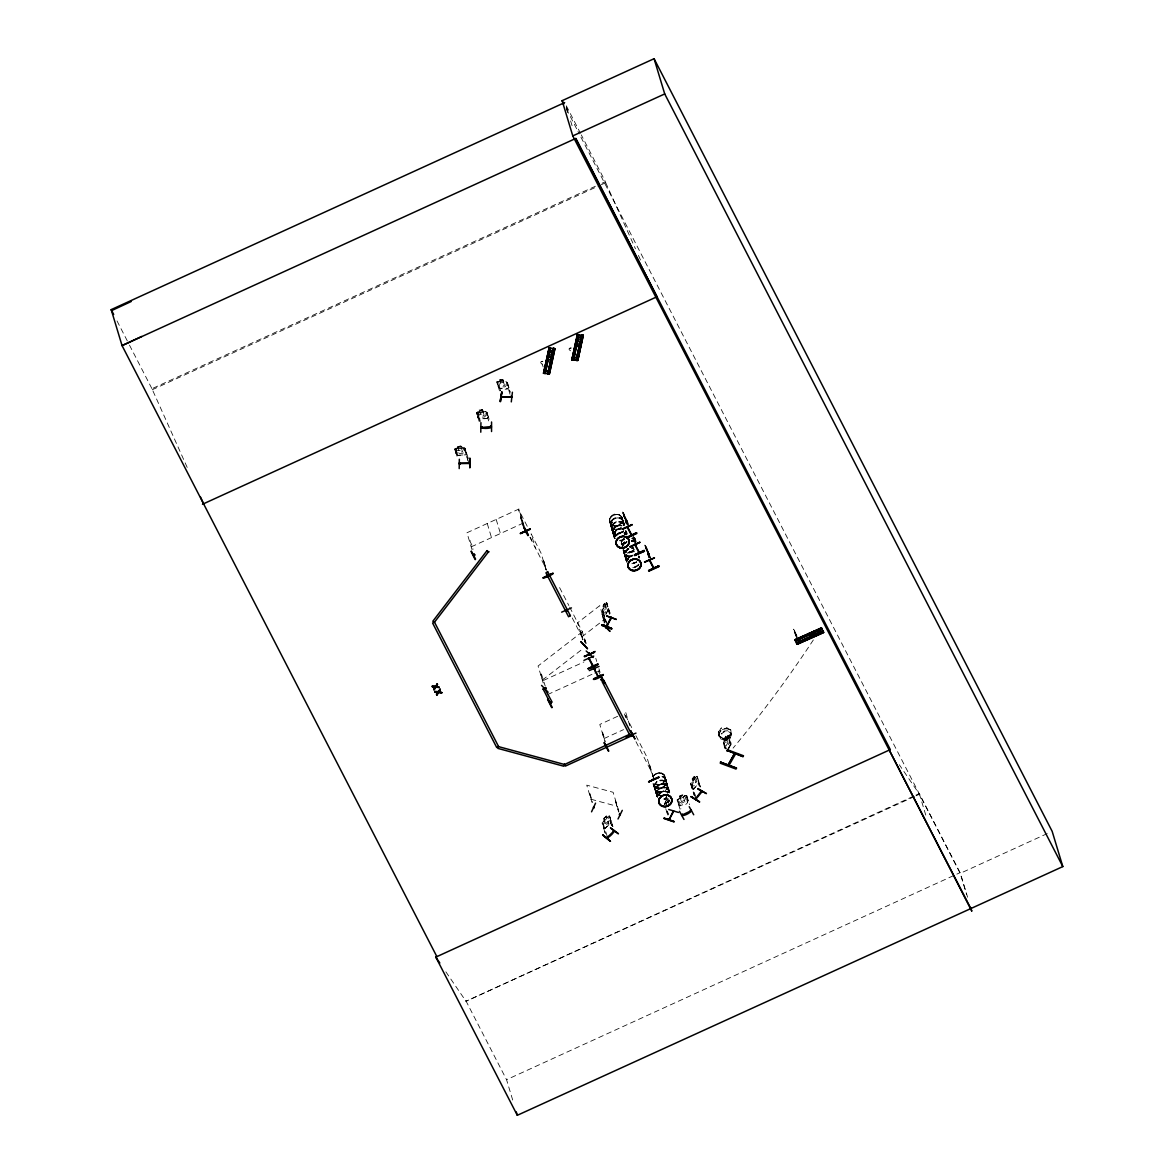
<?xml version="1.0" encoding="UTF-8"?>
<svg xmlns="http://www.w3.org/2000/svg" width="1174" height="1174" viewBox="0 0 1174 1174"><rect width="100%" height="100%" fill="white"/><g stroke="black" fill="none" stroke-linecap="round" stroke-linejoin="round"><path stroke-width="0.75" stroke-dasharray="5 3.75" d="M457.009 456.246L454.676 448.952L457.977 448.101M455.717 448.365C462.864 446.179 467.032 451.506 460.942 446.135L457.464 446.472L460.942 446.135M456.084 453.707L457.801 455.38L465.99 454.793L466.548 452.885L465.036 448.277M457.801 455.351L465.99 454.69L466.548 452.885M465.139 448.351L463.818 447.764L465.139 448.351L468.367 458.711M479.168 421.495L476.365 412.646L479.667 411.795M479.139 410.064L482.631 409.829L479.139 410.064L479.799 411.942L478.229 412.646L479.212 415.875L481.369 417.152L484.627 416.931L485.948 415.42L484.965 412.177L483.057 411.722L482.529 409.887M489.103 419.279L486.828 411.942L483.16 411.56L482.631 409.829M487.68 418.384L479.491 418.942L477.774 417.298L479.491 419.074L487.68 418.487L488.223 416.682M456.07 449.921L455.116 449.657L456.07 449.921L457.963 456.187M464.566 449.378L465.535 448.996L464.566 449.378L467.868 460.34M480.122 421.114L477.759 413.292L476.805 413.351L477.759 413.615L480.122 421.437M486.256 412.749L487.21 412.69L486.256 412.749L488.604 420.908M727.41 750.494L731.153 743.758L727.748 750.612M730.448 745.108L727.836 736.201C729.979 732.855 731.872 747.779 730.683 743.788M796.442 635.237L793.609 629.191L795.869 636.176M796.544 637.555L793.609 629.191M796.735 635.501L796.456 634.591M729.421 739.884L729.142 743.039L725.958 748.718M668.652 803.427L667.962 797.351M496.734 381.946L497.835 381.433L496.734 381.946L499.522 390.839M500.52 390.546L498.158 382.709L497.204 382.695L500.476 390.869M497.761 381.374L507.109 382.328L509.868 391.103M498.128 386.716L499.904 388.301C517.822 387.596 501.225 391.705 498.128 386.613M500.007 381.433L498.568 382.122L499.552 385.366L501.694 386.789L504.937 386.877L506.243 385.527L505.275 382.298L503.367 381.667L502.854 379.833M502.942 379.877L499.478 379.701L499.992 381.535L499.625 379.76M503.455 381.623L502.956 379.774M506.596 382.929L507.55 382.944L506.596 382.929L510.382 395.447M507.109 382.328L505.803 381.623M508.518 386.965L507.96 388.667M721.966 733.955L721.232 733.867L724.475 731.71L728.452 731.475L730.287 732.855L730.903 735.085L730.037 737.492L726.662 740.046L720.704 739.077M610.495 823.121L610.832 820.67M603.495 827.626L604.786 828.639L610.656 823.179L610.92 820.597M664.425 804.484L667.081 798.232M664.528 804.513L664.807 802.972M610.157 613.312L606.606 602.614L602.438 609.717L603.656 615.939M542.799 361.254A3.581 1.658 12.3 0 0 542.124 364.043L542.08 364.248A3.581 1.658 12.3 0 1 542.755 361.445M687.979 800.198L687.465 802.458C686.423 806.787 675.446 804.293 680.157 805.907M688.081 800.154L687.509 802.4M612.593 531.059C615.088 525.703 629.778 520.302 618.449 514.432C608.44 511.013 605.843 528.417 616.996 525.981M609.702 518.453L610.407 524.705M611.625 521.608L610.333 525.027L611.918 527.948M610.363 523.34L610.788 521.814M611.478 527.331L612.784 524.352M613.826 533.568L614.956 531.543M613.65 534.522L614.692 532.702A6.706 5.753 -16.8 0 1 621.237 529.254M614.912 532.893L614.618 534.126L614.207 533.26M615.103 534.082L615.367 532.981L615.249 534.009M613.885 533.73L615 534.478L615.778 533.334M620.591 518.365L621.339 517.954L620.767 518.556M619.461 517.895L621.017 518.526L620.753 517.749M621.589 518.394L621.163 517.602L621.061 518.35M623.629 538.558L621.545 541.199L621.149 544.281M625.639 532.967L626.006 531.279M622.176 546.203L623.482 543.224L622.425 545.015M623.614 545.661L622.734 544.941M625.522 557.283L626.212 556.065M626.006 555.654L625.551 558.868L626.975 561.656A6.795 5.826 -16.8 0 1 626.417 555.214A6.795 5.826 -16.8 0 1 633.05 551.707M627.327 555.874L626.813 556.902L627.239 555.742M627.312 556.52L626.417 555.728M627.679 556.608L627.092 555.64M626.696 561.172L627.165 559.543M632.639 541.317L633.329 540.436M654.593 784.437L654.167 785.964L655.474 782.985M655.283 789.691L655.664 788.003M656.339 793.154L656.824 791.525L657.778 791.702M658.056 791.614L657.807 792.729L656.897 791.892M658.144 792.391L657.866 791.569L658.57 792.01A6.706 5.753 -16.8 0 0 667.566 785.171L669.547 791.716A6.706 5.753 -16.8 0 0 660.346 787.93A6.706 5.753 -16.8 0 0 657.792 797.087M658.409 791.76L658.188 792.876L656.956 792.89M663.369 776.454L664.161 776.322M663.78 776.308L663.471 777.188M665.996 784.188L666.48 782.559M666.7 788.18L667.375 787.343M667.052 788.077L667.639 787.915M666.348 789.427L667.654 786.448M665.511 787.607L667.375 787.666M667.463 793.037L668.71 789.911M487.577 418.428L488.105 416.579M730.448 737.316L731.387 734.719L730.698 732.253L728.643 730.727L724.197 731.006L721.35 733.603M696.226 776.572L690.679 783.968L694.172 794.695M690.767 784.027L691.251 782.574M726.471 740.075L730.331 737.492M731.27 734.322L730.786 729.949L726.867 727.821L720.631 730.389L718.708 735.071L720.557 739.282L726.501 740.295M719.163 735.144C718.679 728.129 732.136 725.723 730.463 734.249L727.572 737.595L723.037 738.373L719.501 736.054L718.958 731.813M589.465 793.404L592.327 802.326M615.264 800.727L618.331 810.911M612.931 826.628L609.585 816.003L608.426 816.238L602.086 822.974L605.241 833.379M694.744 778.186L694.23 776.454L692.102 779.037L692.792 785.846L694.274 785.934L696.916 780.857L695.933 777.614L694.7 778.333L694.172 776.601M720.88 739.004L718.752 735.115L720.616 730.433M666.172 806.186L665.218 799.201L666.583 796.339L665.262 799.274L665.849 800.962M666.583 797.836L665.541 798.995M607.075 624.245L602.952 611.61L605.711 621.897M609.409 613.987L606.987 603.803L609.746 614.105M602.878 612.505L603.289 611.713M605.916 613.958L607.971 609.996L608.015 607.266L608.073 610.025M608.132 610.01L604.639 616.776L603.597 615.807M724.842 748.308L723.947 743.113L725.165 748.425M730.771 745.226L728.599 735.555M728.056 748.777L730.331 744.742M726.867 751.595L730.287 744.595M610.553 522.254L611.61 520.464M611.272 523.046L611.889 521.638M610.92 523.164L612.373 522.694M612.329 522.988L612.021 521.902M614.266 533.436L615.088 533.055M624.773 534.405L625.581 532.82M621.574 541.214L622.425 539.791M625.801 550.65A6.662 5.723 -16.8 0 0 628.692 559.25A6.677 5.723 -16.8 0 1 625.786 550.635L624.465 553.82L625.757 550.855M633.212 540.627L632.771 541.375A6.795 5.826 -16.8 0 0 631.348 540.671L633.461 540.95M634.694 551.751A6.795 5.826 -16.8 0 0 626.828 554.319L625.786 556.784M627.121 559.631L628.002 558.193M655.708 788.15C657.367 783.645 664 782.236 667.316 785.758M656.589 791.966L657.645 790.175M658.819 794.064L657.954 795.502A6.795 5.826 -16.8 0 1 668.226 792.142L666.685 791.496L668.211 792.142M665.174 785.538L666.04 784.1M667.419 792.876L668.285 791.452M731.27 734.308L728.027 738.079L722.993 738.974L719.515 736.083M719.104 736.436L718.503 731.872L721.35 727.983M721.379 727.909L718.561 731.828M680.054 809.209L677.149 799.993L680.245 797.836M694.318 776.513L692.19 779.081L692.616 780.769M691.633 784.408C690.826 784.496 694.612 791.525 694.935 795.37M699.19 785.949L697.4 777.423L700.54 786.991M699.469 786.125L697.694 777.599M693.35 789.603L698.354 783.542L698.559 780.93L698.281 783.542L693.35 789.603L692.176 788.664M730.448 734.234L727.616 737.566M625.889 555.874L627.092 555.478M653.228 775.647C665.746 766.431 670.648 783.131 656.574 786.727M726.809 727.836L730.786 729.949M602.673 824.192C602.82 821.213 604.096 832.425 605.505 833.584M611.522 825.498L609.159 817.676L609.834 817.031L611.771 825.704M603.979 818.278L606.312 816.121L608.851 824.72M604.595 820.523L606.929 818.366M605.579 823.766L607.912 821.595M604.786 828.639L610.656 823.179M582.421 631.715L538.074 665.996L543.224 683.048M581.82 636.895L603.994 619.755M542.329 680.098L582.392 649.119M540.891 674.801C541.346 672.1 541.214 680.348 542.946 681.595M604.287 622.763L602.101 613.987L604.507 622.998M579.927 631.128L582.48 639.61M476.483 412.764L477.48 412.103M454.676 449.055L455.791 448.307M628.442 548.581L626.931 549.491L628.486 548.742A6.677 5.723 -16.8 0 0 626.989 549.461A6.662 5.723 -16.8 0 1 628.472 548.596A6.677 5.723 -16.8 0 0 626.989 549.476M627.298 556.902L625.757 556.491M605.901 603.113L606.709 602.644L609.82 613.195M678.411 800.683C676.826 800.551 681.316 805.247 680.92 808.783M686.13 797.014C687.465 795.502 686.13 802.62 688.492 804.836M683.312 796.383L684.985 796.324L685.968 799.553L684.794 801.695L681.83 803.089L679.819 802.458L678.836 799.215L680.26 797.894L679.614 796.148L682.784 794.651L685.322 803.427M682.842 794.739L679.614 796.148M683.209 796.442L685.411 795.502L677.149 799.993M680.436 798.467L683.4 797.073M681.404 801.71L684.369 800.301M187.194 467.413L151.945 388.711L595.409 186.255M602.071 183.203L605.417 181.691L581.291 134.878M152.253 389.739L599.665 185.477M601.323 184.714L605.725 182.718L605.417 181.691M471.214 546.849L523.193 523.12M628.178 525.717L622.954 512.451M624.23 516.765L626.931 521.99L622.822 512.407L626.168 518.659M623.702 513.757L622.983 513.155L626.637 523.971M624.583 515.122L623.189 512.422M623.922 516.721L627.474 524.074M626.799 520.126L626.05 518.688L628.193 524.778M627.092 520.331L628.428 524.206M634.518 537.795L636.103 544.266M634.811 537.986L635.765 541.126M645.715 548.331L645.186 545.528M645.142 545.44L650.425 557.855M645.935 546.835L645.216 546.248L648.855 557.048M646.815 548.199L645.421 545.499L649.237 557.797M648.87 555.097L648.386 551.721M543.357 680.494L583.962 661.945M547.612 694.582L593.09 673.817M594.719 673.069L599.591 670.853M617.656 716.301L599.797 724.461L604.948 741.498M604.052 738.549L623.541 729.641M914.473 796.53L466.005 1001.275L914.267 795.869M915.94 795.106L919.271 793.58L960.024 872.678L966.554 894.294M916.146 795.767L919.477 794.24L899.343 764.802M512.7 1100.038L506.552 1079.698L960.024 872.678M1047.237 833.599L960.229 873.339L577.975 131.415M523.061 526.187L520.493 517.705L521.373 517.308L520.64 517.983L522.679 524.778M470.275 540.642C468.675 540.451 473.386 545.881 472.99 549.417M523.428 525.262L521.344 517.573M545.807 569.39L543.591 560.746L546.526 569.977M543.973 561.495L543.254 560.893M584.447 639.331L585.474 642.721M649.369 764.523L652.949 776.41M634.371 539.688C633.813 534.83 636.147 545.895 633.549 538.866M797.733 640.329L796.735 635.648M602.233 732.737L604.801 741.22M611.199 521.887L612.094 522.679L611.83 521.858M615.22 534.273L614.09 534.111M622.968 544.472L623.746 544.398M697.092 776.381L696.211 776.66L697.165 776.278L700.247 786.815M618.316 525.424L621.736 525.35A6.721 5.767 -16.8 0 0 613.444 528.638A6.721 5.767 -16.8 0 0 615.308 536.004M615.469 532.82L614.692 532.717A6.706 5.753 -16.8 0 0 615.293 539.101L611.757 529.254M657.675 773.006L659.421 772.844M661.006 784.056L664.484 784.144M657.924 784.746L659.685 784.599L654.666 783.894A6.721 5.767 -16.8 0 0 664.044 781.928A6.721 5.767 -16.8 0 0 662.65 773.886A6.721 5.767 -16.8 0 0 653.36 775.794A6.721 5.767 -16.8 0 1 662.606 773.754A6.721 5.767 -16.8 0 1 664 781.811A6.721 5.767 -16.8 0 1 654.71 783.718M477.407 412.059L485.522 411.487M476.864 414.422L487.313 413.674M455.174 450.728L465.638 449.98M685.337 795.502L686.673 795.502L688.023 800.286M621.794 525.512C617.377 524.015 611.757 527.728 612.623 532.614M631.906 547.862L633.667 548.273A6.677 5.723 -16.8 0 0 631.92 548.126M657.924 791.349L655.65 790.366M590.992 799.245L617.377 806.377M604.933 604.874L605.828 604.17L606.474 610.231L605.08 612.916L603.92 612.975L602.996 605.989L604.522 603.187L605.006 605.065M602.438 609.717L605.388 621.794M620.635 521.784L623.482 523.413M623.981 532.864L626.828 534.493A6.692 5.738 -16.8 0 0 626.828 533.084M614.618 529.474L611.771 527.845M612.945 531.734L615.484 533.466M614.237 532.732L615.792 533.363M626.49 552.235L623.643 550.606A6.795 5.826 -16.8 0 0 634.356 549.652M626.109 555.478L627.664 556.124M627.151 558.956L628.736 559.749M661.138 773.094L662.664 773.725M663.339 780.416L664.88 781.048M657.308 788.106L654.476 786.477M656.941 791.364L658.482 791.995A6.706 5.753 -16.8 0 1 656.882 782.28A6.706 5.753 -16.8 0 1 667.566 785.171M485.493 411.56L486.711 412.074L488.105 416.682M725.004 745.607L725.958 746.048L728.085 742.262L727.234 736.685L726.251 737.536L725.737 735.79L724.138 738.637L724.035 742.364L726.046 749.115M615.308 536.342L613.077 533.95M622.792 545.925L622.411 545.191M624.817 554.495L626.168 555.507M625.859 557.958L627.18 559.103M664.836 781.018L666.186 782.045M665.996 784.628L668.725 788.502M666.847 787.827L669.796 792.01A6.795 5.826 -16.8 0 0 661.256 787.974A6.795 5.826 -16.8 0 0 656.956 796.31L656.413 792.964M668.241 789.192L666.656 788.003M657.998 794.974L655.826 792.729M609.511 815.945L612.681 826.423M620.899 518.292L623.746 522.298L623.306 525.556A6.795 5.826 -16.8 0 0 617.245 517.881A6.795 5.826 -16.8 0 0 610.7 526.128A6.795 5.826 -16.8 0 0 621.266 528.08M623.335 523.311L624.421 524.705M633.138 538.807L634.547 541.537M626.593 531.895L625.683 530.633A6.795 5.826 -16.8 0 1 627.033 534.83M613.092 531.837L611.507 528.96M624.964 554.598L623.379 551.707M624.95 556.696L625.903 558.12M663.941 774.708L664.851 775.955M664.866 778.054L665.761 779.287M663.31 776.909L665.937 779.448L666.421 782.75M666.04 781.943L667.624 784.819M654.622 786.58L653.038 783.704A6.795 5.826 -16.8 0 0 663.897 786.521A6.795 5.826 -16.8 0 0 662.165 776.542L664.323 776.586M655.796 790.469L654.725 789.075L655.62 790.337M793.712 629.279L795.987 633.975M445.871 971.837L466.005 1001.275M623.262 513.522L623.776 514.3M645.48 546.6L646.008 547.378M566.323 105.821L580.47 133.264M566.308 108.771L577.153 129.8M647.153 551.193L648.459 553.717L647.476 550.474M649.692 557.151L647.138 552.455L650.411 558.795M623.952 514.872L626.226 520.64L624.935 518.116M632.757 536.988L635.193 541.742M635.09 541.786L633.446 538.587L634.356 541.64M559.602 587.602L568.832 605.49M569.669 607.119L582.231 631.509L585.841 643.469M631.729 727.587L624.186 712.941L625.61 717.637M635.926 735.716L646.815 756.863L652.612 776.557M527.243 526.304L518.409 509.164L523.56 526.216M572.237 617.95L584.813 642.354M635.985 741.674L651.071 770.951M529.9 537.281L545.294 567.174M117.018 320.928L128.656 343.527M129.492 345.141L151.945 388.711M465.814 1000.615L506.552 1079.698M521.007 517.734L521.373 518.468M633.27 536.239L634.195 538.103M633.857 537.707L634.708 539.614M636.323 545.103L633.138 538.734L634.62 541.962M634.841 541.596L633.344 537.927M648.18 551.824L646.918 548.155M605.725 182.718L635.457 248.815M638.436 255.418L640.666 260.379M646.463 549.843L647.578 552.587M542.124 364.043L543.195 366.992M633.52 538.118L634.958 541.742M624.451 555.229L624.979 556.843M612.579 532.468L613.107 534.082M668.211 787.05L668.754 790.073M654.226 787.578L654.71 789.031L654.241 785.773M961.271 876.288L967.611 897.244M919.271 793.58L925.802 815.211M566.396 106.951L568.51 113.937M570.623 120.922L572.736 127.907M566.22 107.729L568.289 114.582M730.83 744.301L728.027 735.262L723.595 742.262L724.622 748.41M723.947 743.113L725.723 748.983M648.987 553.13L650.323 557.899M644.849 545.088L648.899 557.943M635.193 538.734L636.147 541.874M634.474 537.721L635.809 542.491M639.404 558.12L638.905 556.505A6.692 5.738 -16.8 0 1 638.935 558.017L638.979 556.183A6.795 5.826 -16.8 0 1 638.964 557.797M632.977 537.839L633.916 540.965M633.065 538.661L634.019 541.786M626.652 520.111L628.09 524.822M623.306 512.363L626.534 523.149M622.616 512.011L626.285 524.118M622.528 518.761L623.497 522.004L622.484 518.761M624.671 525.893L623.702 522.665L624.656 525.893A6.706 5.753 -16.8 0 0 616.012 521.887A6.706 5.753 -16.8 0 0 612.3 530.457A6.706 5.753 -16.8 0 0 622.249 531.484M622.954 549.74L623.438 551.354M623.629 552.015L625.625 558.545M625.801 559.206L626.784 562.434M691.926 784.584L696.182 798.672M690.752 783.909L694.348 796.075M610.583 525.365L611.566 528.593M613.929 536.445L614.428 538.059M686.673 795.502L689.52 804.704M679.731 796.163L682.358 804.821M677.31 800.066L678.704 804.674M665.188 777.393L666.201 780.637M666.377 781.297L667.36 784.526M668.226 802.033L667.258 798.804L665.907 801.504L666.891 804.748M667.448 811.19L668.388 814.33M667.111 811.087L668.05 814.213M667.052 811.997L667.991 815.123M665.775 808.754L667.668 815.02M649.736 765.272L653.331 777.159M602.952 611.61L606.268 622.558M604.889 622.704L599.738 605.667L577.564 622.807L582.715 639.845M602.101 613.987L604.654 622.469M653.287 783.997L654.27 787.226L653.272 783.997A6.706 5.753 -16.8 0 0 663.97 786.888A6.706 5.753 -16.8 0 0 662.268 777.041M656.442 794.416L654.461 787.886L656.427 794.431M625.786 712.589L630.042 726.677M595.805 658.321L596.744 661.461M598.945 668.71L600.105 672.394M598.579 670.809L599.591 674.199M507.55 382.944L510.382 392.336M584.784 639.184L586.178 643.323M580.308 630.849L583.096 639.566M497.204 382.695L499.566 390.516M602.673 732.532L605.388 741.308M543.591 560.746L546.145 569.229M546.189 570.124L541.038 553.086L531.132 533.847L535.388 547.95M618.786 811.029L613.122 792.289L586.736 785.142L591.887 802.194M615.396 800.404L618.977 812.291M530.56 537.266L531.499 540.392M524.088 526.069L518.937 509.032L466.959 532.761L471.963 549.52M521.373 517.308L523.898 526.055M605.901 816.722L604.405 818.117M603.906 818.219L606.518 826.878M603.098 823.341L607.134 836.079M476.805 413.351L479.168 421.173M589.906 793.521L592.474 802.018M496.176 519.422L500.432 533.51M541.419 673.979L545.235 686.1M464.566 449.055L468.822 463.143M487.239 523.501L491.495 537.589M460.854 446.193L461.367 448.028L463.29 448.483L464.258 451.726L462.938 453.237L459.68 453.457L457.522 452.195L456.539 448.952L458.109 448.248L457.464 446.369M456.084 449.598L457.977 455.864M454.676 448.952L456.084 453.736M667.624 784.863L667.595 786.639M655.239 789.53L655.811 792.714L659.553 795.62A6.721 5.767 -16.8 0 1 656.105 787.798A6.721 5.767 -16.8 0 1 665.511 784.716A6.721 5.767 -16.8 0 1 667.39 793.022M624.421 553.658L624.495 555.375M623.746 522.342L623.717 524.118M623.409 549.902L623.379 551.677M611.537 527.141L611.507 528.916M610.363 523.252L610.392 524.793M813.362 639.918A1414.127 1254.61 9.5 0 1 733.09 748.117M623.643 530.956A6.706 5.753 -16.8 0 1 613.503 532.262A6.706 5.753 -16.8 0 1 614.648 523.325A6.706 5.753 -16.8 0 1 624.392 525.116M623.658 530.78A6.795 5.826 -16.8 0 1 613.371 532.101A6.795 5.826 -16.8 0 1 614.53 523.032A6.795 5.826 -16.8 0 1 624.407 524.851M621.266 528.256A6.706 5.753 -16.8 0 1 610.862 526.334A6.706 5.753 -16.8 0 1 617.319 518.174A6.706 5.753 -16.8 0 1 623.306 525.673M622.367 531.778A6.795 5.826 -16.8 0 1 612.285 530.721A6.795 5.826 -16.8 0 1 616.057 522.034A6.795 5.826 -16.8 0 1 624.832 526.099M621.193 527.889A6.795 5.826 -16.8 0 1 610.641 525.937A6.795 5.826 -16.8 0 1 617.186 517.675A6.795 5.826 -16.8 0 1 623.262 525.277M621.061 527.596A6.692 5.738 -16.8 0 1 610.671 525.673A6.692 5.738 -16.8 0 1 617.113 517.543A6.692 5.738 -16.8 0 1 623.101 525.027M615.352 536.136A6.721 5.767 -16.8 0 1 613.488 528.77A6.721 5.767 -16.8 0 1 621.736 525.556M624.524 533.979A6.662 5.723 -16.8 0 0 625.786 531.103A6.706 5.753 -16.8 0 1 627.048 533.744M615.308 535.872A6.662 5.723 -16.8 0 1 613.474 528.564A6.662 5.723 -16.8 0 1 621.648 525.38M626.975 542.036A6.692 5.738 -16.8 0 1 622.646 544.648M616.335 535.931A6.692 5.738 -16.8 0 1 626.843 534.977M624.539 538.969A6.795 5.826 -16.8 0 1 619.593 540.583M615.103 538.734A6.795 5.826 -16.8 0 1 614.472 532.248A6.795 5.826 -16.8 0 1 621.119 528.755A6.692 5.738 -16.8 0 0 614.501 532.057A6.692 5.738 -16.8 0 0 615.117 538.44M626.799 541.39A6.706 5.753 -16.8 0 1 619.036 543.929M616.13 535.271A6.706 5.753 -16.8 0 1 626.652 534.317M624.612 539.336A6.706 5.753 -16.8 0 1 619.74 540.921M626.931 541.654A6.795 5.826 -16.8 0 1 619.065 544.222M616.13 535.447A6.795 5.826 -16.8 0 1 626.799 534.493M624.407 538.675A6.692 5.738 -16.8 0 1 619.549 540.26M632.83 555.786A6.692 5.738 -16.8 0 1 623.614 550.489A6.795 5.826 -16.8 0 0 634.283 549.447M632.801 555.64A6.795 5.826 -16.8 0 1 623.438 550.268M621.398 544.545A6.677 5.723 -16.8 0 1 623.82 538.969A6.662 5.723 -16.8 0 0 621.413 544.531L621.31 544.208A6.721 5.767 -16.8 0 1 623.732 538.734M631.861 538.25A6.677 5.723 -16.8 0 1 634.459 541.845A6.662 5.723 -16.8 0 0 631.847 538.25M622.264 546.38A6.795 5.826 -16.8 0 1 626.256 541.331M631.407 540.876A6.795 5.826 -16.8 0 1 632.947 541.508M632.625 555.126A6.692 5.738 -16.8 0 1 623.409 549.843M634.342 549.828A6.706 5.753 -16.8 0 1 623.82 550.782M622.425 546.6A6.706 5.753 -16.8 0 1 626.373 541.64M631.436 541.17A6.706 5.753 -16.8 0 1 632.962 541.801M622.205 546.174A6.795 5.826 -16.8 0 1 626.197 541.141M634.136 549.168A6.692 5.738 -16.8 0 1 623.643 550.122M622.235 545.954A6.692 5.738 -16.8 0 1 626.182 540.994M631.245 540.539A6.692 5.738 -16.8 0 1 632.757 541.155M628.692 559.264A6.677 5.723 -16.8 0 1 625.801 550.65M631.847 547.891A6.677 5.723 -16.8 0 1 633.52 548.126A6.677 5.723 -16.8 0 0 631.847 547.876A6.662 5.723 -16.8 0 1 633.52 548.141M633.065 538.969A6.721 5.767 -16.8 0 1 634.444 541.64M628.765 559.514A6.677 5.723 -16.8 0 1 625.874 550.899M627.063 549.711A6.677 5.723 -16.8 0 1 628.545 548.83M638.847 564.797A6.692 5.738 -16.8 0 1 637.658 565.971M636.176 566.866A6.692 5.738 -16.8 0 1 632.786 567.57M627.371 560.071A6.692 5.738 -16.8 0 1 632.551 556.065M638.876 564.621A6.795 5.826 -16.8 0 1 632.713 567.424M626.784 561.348A6.795 5.826 -16.8 0 1 632.463 555.757M628.868 559.851A6.677 5.723 -16.8 0 1 624.715 554.113A6.662 5.723 -16.8 0 1 630.306 548.625A6.677 5.723 -16.8 0 0 624.715 554.113A6.662 5.723 -16.8 0 0 628.868 559.837A6.677 5.723 -16.8 0 1 624.671 554.862A6.677 5.723 -16.8 0 1 628.648 549.153M632.023 548.449A6.677 5.723 -16.8 0 1 633.696 548.698A6.662 5.723 -16.8 0 0 632.023 548.478A6.677 5.723 -16.8 0 1 633.696 548.713M636.484 561.92A6.795 5.826 -16.8 0 1 633.285 563.388M638.671 564.151A6.706 5.753 -16.8 0 1 632.595 566.925M626.755 560.923A6.706 5.753 -16.8 0 1 632.36 555.405M636.484 562.082A6.692 5.738 -16.8 0 1 631.612 563.681M626.285 560.614A6.692 5.738 -16.8 0 1 633.109 552.029M638.876 556.05A6.795 5.826 -16.8 0 1 638.905 557.591M636.411 561.73A6.795 5.826 -16.8 0 1 633.226 563.182M626.975 561.495A6.795 5.826 -16.8 0 1 626.828 554.319M638.7 555.845A6.692 5.738 -16.8 0 1 638.729 557.356M634.796 562.331A6.692 5.738 -16.8 0 1 633.138 562.874M626.989 561.201A6.692 5.738 -16.8 0 1 626.843 554.143A6.692 5.738 -16.8 0 1 634.591 551.619M571.151 347.9A3.581 1.658 12.3 0 0 570.476 350.703L570.447 350.894A3.581 1.658 12.3 0 1 571.107 348.091M661.197 795.502A6.721 5.767 -16.8 0 1 655.576 788.473A6.662 5.723 -16.8 0 1 664.866 784.173A6.662 5.723 -16.8 0 1 667.228 792.611M667.287 792.714A6.721 5.767 -16.8 0 0 664.91 784.217A6.721 5.767 -16.8 0 0 655.576 788.473A6.662 5.723 -16.8 0 0 661.182 795.37M662.224 776.748A6.795 5.826 -16.8 0 1 663.956 786.712A6.795 5.826 -16.8 0 1 653.126 783.792M659.832 780.196A6.706 5.753 -16.8 0 1 667.316 786.551A6.706 5.753 -16.8 0 1 657.352 791.1A6.706 5.753 -16.8 0 1 656.677 781.635M659.891 780.343A6.795 5.826 -16.8 0 1 667.463 786.785A6.795 5.826 -16.8 0 1 657.367 791.393A6.795 5.826 -16.8 0 1 656.692 781.796M662.063 776.396A6.706 5.753 -16.8 0 1 663.765 786.228A6.706 5.753 -16.8 0 1 653.082 783.337M653.463 776.014A6.662 5.723 -16.8 0 1 662.679 774.121A6.662 5.723 -16.8 0 1 664.058 782.104A6.662 5.723 -16.8 0 1 654.843 783.997M669.694 800.668A6.706 5.753 -16.8 0 1 663.603 803.442M658.188 795.943A6.706 5.753 -16.8 0 1 668.299 792.641M669.694 800.492A6.795 5.826 -16.8 0 1 663.53 803.309M658.027 795.693A6.795 5.826 -16.8 0 1 668.285 792.347M665.805 798.702A6.795 5.826 -16.8 0 1 664.117 799.259M669.488 800.022A6.706 5.753 -16.8 0 1 661.725 802.561M657.983 795.297A6.706 5.753 -16.8 0 1 669.341 792.949M667.316 797.968A6.706 5.753 -16.8 0 1 664.161 799.406M657.102 796.5A6.706 5.753 -16.8 0 1 661.358 788.268A6.706 5.753 -16.8 0 1 669.738 792.377M669.635 800.286A6.795 5.826 -16.8 0 1 663.471 803.104M665.731 798.511A6.795 5.826 -16.8 0 1 664.044 799.054M657.792 797.366A6.795 5.826 -16.8 0 1 660.375 788.092A6.795 5.826 -16.8 0 1 669.708 791.922M665.629 798.203A6.706 5.753 -16.8 0 1 663.97 798.746M668.241 791.819A6.677 5.723 -16.8 0 0 665.042 784.746A6.677 5.723 -16.8 0 0 656.471 787.549A6.677 5.723 -16.8 0 0 658.174 795.106A6.662 5.723 -16.8 0 1 656.486 787.549A6.662 5.723 -16.8 0 1 665.042 784.746A6.662 5.723 -16.8 0 1 668.226 791.804M609.159 820.435L608.323 822.989L605.989 825.146L604.331 824.926L603.803 818.234L606.298 815.915L606.841 817.852L608.176 817.207L609.159 820.435M604.214 604.067L603.509 606.371L604.214 604.067M605.08 605.608L603.685 608.293L604.669 611.537L606.063 608.851L605.08 605.608M725.547 736.553L724.666 739.033L725.547 736.553M726.427 738.108L724.828 740.941L725.811 744.184L727.41 741.337L726.427 738.108M693.907 777.32L692.807 779.448L693.907 777.32M694.876 778.905L692.88 781.312L693.863 784.555L695.844 782.148L694.876 778.905M585.019 640.27L584.491 641.092L585.019 640.27M682.255 795.297L680.524 796.779L682.255 795.297M649.325 553.409L649.369 554.304L649.325 553.409M482.03 410.313L479.946 410.46L482.03 410.313M483.233 412.294L479.975 412.529L480.944 415.757L484.202 415.537L483.233 412.294M460.355 446.619L458.256 446.766L460.355 446.619M461.543 448.615L458.286 448.835L459.269 452.063L462.527 451.843L461.543 448.615M502.355 380.215L500.271 380.156L502.355 380.215M503.543 382.254L500.3 382.166L501.283 385.41L504.512 385.483L503.543 382.254M657.132 796.691L656.633 795.077L657.117 796.691M613.562 525.82A6.721 5.767 -16.8 0 0 622.572 518.864A6.721 5.767 -16.8 0 0 611.859 515.973A6.721 5.767 -16.8 0 0 613.562 525.82A6.662 5.723 -16.8 0 0 622.572 519.084A6.662 5.723 -16.8 0 0 611.962 516.208A6.662 5.723 -16.8 0 0 613.65 525.981A6.721 5.767 -16.8 0 0 622.572 518.879A6.721 5.767 -16.8 0 0 611.859 515.973A6.721 5.767 -16.8 0 0 613.562 525.835M624.597 534.097A6.721 5.767 -16.8 0 0 625.859 531.191A6.721 5.767 -16.8 0 1 624.641 534.214M624.715 534.552A6.677 5.723 -16.8 0 0 625.962 531.675A6.662 5.723 -16.8 0 1 624.7 534.552M613.635 529.136A6.677 5.723 -16.8 0 0 615.484 536.459A6.662 5.723 -16.8 0 1 613.635 529.136A6.677 5.723 -16.8 0 1 621.824 525.937A6.662 5.723 -16.8 0 0 613.635 529.136M627.195 549.006A6.677 5.723 -16.8 0 0 628.912 548.845A6.662 5.723 -16.8 0 1 627.195 548.992M658.482 791.98A6.795 5.826 -16.8 0 0 667.595 784.936A6.795 5.826 -16.8 0 0 656.75 782.001A6.795 5.826 -16.8 0 0 658.482 791.98"/><path stroke-width="1.5" d="M459.195 468.587L459.327 459.254M460.179 463.172L460.223 463.598M468.705 463.481L468.778 462.527M469.512 462.483L469.894 463.084M469.864 458.286L469.82 467.912L469.938 458.286M480.782 432.208L480.929 422.655M481.912 427.336C478.42 427.952 493.755 426.133 490.394 426.852M491.554 421.98L491.554 431.533M580.866 641.664L587.455 648.488M544.912 688.654C547.099 686.673 544.824 690.561 544.78 688.008M545.881 687.876L545.514 687.568M601.851 625.478C632.082 636.161 581.673 617.377 611.478 628.75M736.436 768.089L720.719 762.234L736.538 768.119L736.01 769.073L720.278 763.203L720.645 761.677M631.436 534.478L631.817 535.197L630.849 534.126M634.752 544.325L635.383 545.749L635.574 544.868M639.478 552.793L635.295 544.765L635.765 545.543M649.251 559.954L649.824 561.157L649.824 560.086M525.204 531.954L526.055 532.365M566.25 609.658L566.734 611.038L566.807 610.01M588.541 657.851L588.966 659.157L589.348 658.394M631.26 736.303L631.509 735.482M608.543 751.111L604.302 742.57L608.528 750.817M681.683 815.24L691.354 810.632M681.624 814.668L681.977 815.548L682.652 814.36M691.501 810.97L690.488 811.454L690.283 810.456M473.548 554.48C474.002 556.373 475.529 554.319 473.386 554.656M525.864 531.69L524.807 531.661M551.061 702.331L550.254 703.006M500.623 401.567L501.782 391.969M501.768 392.219L500.139 401.611L501.841 391.969M502.355 397.208L502.428 396.724M511.292 401.89L512.407 392.233M691.046 796.632L699.587 801.915L691.09 796.544M605.989 628.295L606.474 627.767M602.864 834.949L610.436 841.303L602.908 834.905M550.268 347.988L544.809 373.288L543.547 373.288L549.256 347.886L550.709 348.238L545.235 373.449L550.268 347.988L543.503 373.288L549.447 373.86L554.92 348.649L548.933 348.062M543.547 373.288L549.036 348.076M543.753 373.185L549.256 347.886M544.12 373.347L549.696 348.15M550.048 348.179L544.457 373.376L545.25 373.435M548.757 373.802L554.451 348.414L553.086 348.473L548.038 373.625M553.79 348.561L548.405 373.772L553.468 348.399L547.642 373.699L549.417 373.875L554.906 348.663M547.935 373.611L553.438 348.311M554.231 348.605L548.977 373.611M578.4 334.825L577.608 334.531L571.855 359.934L577.256 334.693L583.287 335.309L577.74 360.521L583.258 335.309M571.914 359.934L577.608 334.531L572.574 359.992M578.65 334.722L572.824 360.022L578.621 334.634L573.616 360.08L571.811 359.919M572.927 360.022L578.621 334.634M575.994 360.345L581.805 334.957L576.772 360.418L575.994 360.345L577.417 360.374M576.096 360.359L581.805 334.957M576.405 360.271L581.834 335.045M577.799 360.506L582.891 335.162M577.109 360.447L582.788 335.148L576.977 360.418M700.893 791.936L702.023 791.599M729.157 765.316L728.115 764.876L734.631 753.517L735.584 753.884L729.069 765.243M541.566 685.425L548.141 692.234M606.591 626.065L611.082 617.377M610.627 618.052L611.258 618.727M611.581 618.111L611.126 617.289M682.798 815.094L682.358 814.213M669.268 819.305L669.811 819.026M669.356 819.232L673.773 811.131L672.907 811.748M474.384 554.216L474.619 555.141L474.237 554.172M524.749 531.793L525.967 532.409L525.057 531.22M550.092 702.492L550.283 703.505L550.929 702.698M601.293 679.805L602.174 679.408M664.264 818.029C694.582 829.152 643.191 811.601 674.052 821.418M679.452 811.293L683.972 819.452M471.434 551.178L475.602 559.162M547.979 699.161L552.25 707.467M607.193 836.915C605.285 840.496 615 832.674 614.017 830.532M606.885 837.722L614.281 830.737M564.43 764.054L563.813 766.226L497.864 748.396L498.495 746.209M595.556 803.148L591.549 811.821M619.52 814.917L619.358 814.301M618.023 818.982L622.279 810.354M607.119 746.987L606.342 746.194M632.228 734.381L632.375 734.895M668.725 809.473L678.44 812.452M589.597 654.593L588.922 653.654M616.262 619.49L606.562 615.924L616.306 619.329M695.331 799.098L701.348 791.027M701.935 791.79L695.58 799.479L695.58 798.012M627.195 527.17L631.23 534.801M631.759 535.124L627.371 526.495M634.914 544.839L638.861 552.411M653.463 567.878L653.713 567.541M653.228 567.761L654.035 568.275L653.566 567.027M547.51 574.996L547.862 575.818L547.803 574.746M566.675 610.48L566.411 610.172M566.778 609.629L567.174 610.729M588.878 652.817L589.319 653.375M588.688 658.365L592.679 666.025M594.367 669.107L594.103 668.784M598.08 676.444L593.941 668.27M598.593 676.767L598.182 675.593M631.773 736.157L630.864 735.188M654.021 779.316L653.463 778.098M727.234 750.876L727.748 749.878L743.494 755.763L742.951 756.716L727.044 750.274M734.528 753.488L728.203 764.978M469.776 463.084L459.327 463.128M587.47 648.796L580.851 641.679M435.451 686.262C427.703 685.411 437.447 688.536 437.286 683.752L436.214 686.643L439.12 687.421L435.862 687.26L433.998 689.813L435.084 686.878L432.487 686.761L435.084 686.878M435.539 686.57L437.286 683.752M439.12 687.421L435.774 686.966L433.998 689.813M438.21 691.618C430.462 690.752 440.206 693.878 440.045 689.094L438.973 691.985L441.879 692.763L438.606 692.601L436.743 695.155L437.843 692.22L435.231 692.102L437.843 692.22M438.298 691.912L440.045 689.094M441.879 692.763L438.518 692.308L436.743 695.155M602.878 835.257L610.436 841.303M435.172 687.172L433.588 688.903M437.931 692.513L436.332 694.245M436.214 686.643L437.608 684.383M438.973 691.985L440.367 689.725M501.357 396.783L511.908 397.047M629.396 734.381L564.562 764.494L498.627 746.649L434.497 622.191L432.824 621.251L487.034 550.591M498.627 746.649L496.719 747.515L432.604 623.056L434.497 622.191L488.707 551.531M584.813 645.274L583.992 644.599M697.664 788.972L706.44 793.609L698.016 788.517M628.002 527.933L627.562 526.627M650.235 561.011L649.794 559.704M526.011 532.497L525.57 530.839M589.495 659.128L588.878 657.689M631.788 736.274L631.363 734.968M727.293 750.612L743.01 756.467M474.722 555.097L473.768 554.891M491.202 426.177C493.828 428.965 479.212 429.082 481.017 426.822M460.296 464.053L460.076 463.084M469.747 463.451L459.107 463.569M543.004 688.815L550.21 702.977L552.103 702.111L544.824 688.727M610.583 828.096L618.449 833.804L610.495 827.802M586.178 650.998L593.193 657.469M588.864 655.151L588.878 652.759M545.264 688.859L545.895 688.316M603.216 624.744L610.04 631.392L603.451 624.568M613.635 831.412L613.254 831.104M475.177 559.66L471.023 551.369M551.721 707.673L547.568 699.381M551.134 703.123L550.782 702.184M614.178 831.045L613.782 831.926M689.226 806.699L693.717 814.771M111.501 310.655L131.165 301.542M141.716 336.468L122.052 345.596L436.875 956.634L435.803 957.118L439.839 963.003M562.141 100.67L654.079 58.7L1052.168 831.353L1062.808 866.588L970.854 908.559L572.78 135.905L562.141 100.67L563.813 103.914M435.803 957.118L890.332 749.599L575.524 138.561L122.052 345.596L111.192 309.628L564.665 102.593M572.78 135.905L664.719 93.935L654.079 58.7M202.486 504.262L657.014 296.743L575.891 138.385M622.44 529.195L632.184 524.749M622.484 529.313L632.126 524.543L622.381 528.99M570.344 615.484L568.583 616.776L545.954 572.868L547.715 571.562M626.725 537.545C656.97 523.516 606.606 547.363 636.396 532.805L626.784 537.633M626.945 537.971L636.704 533.539M630.159 546.864L639.903 542.403M630.203 546.981L639.845 542.212L630.1 546.658M644.144 550.547L634.356 554.92L644.13 550.518L634.503 555.287L644.423 551.208L634.679 555.625M644.482 561.92L654.461 557.943M644.658 562.273L654.402 557.826M653.419 567.042L653.478 568.363M648.87 570.329C679.276 557.078 628.222 580.308 658.614 565.883M648.958 570.623L658.658 565.971M649.178 571.048L658.937 566.631M543.136 689.255L545.029 688.39M630.233 735.981L602.071 681.536L603.832 680.23M564.562 764.494L565.384 766.094L632.258 735.555L631.891 734.528M436.816 956.516L435.745 957.015L517.308 1115.3L970.854 908.559M524.25 527.111L528.432 535.373L523.78 527.273M530.046 529.004L520.258 533.392L530.032 529.004M543.151 577.725C562.067 568.275 549.726 577.036 543.254 578.019M543.21 577.946L552.895 573.25M561.642 612.168L571.459 607.897M584.314 656.09C590.14 655.033 605.226 645.832 584.637 656.824M584.403 656.383L594.396 652.421M583.918 660.36L593.75 656.09M588.101 668.534C607.017 659.069 594.66 667.83 588.203 668.828M588.159 668.74L597.845 664.058M599.107 666.392L589.275 670.589M600.384 675.285L604.507 683.547M603.245 674.478C597.757 680.788 584.197 681.213 603.377 674.859M593.56 679.174L603.348 674.757M626.036 737.169L635.985 733.104M653.639 778.538L653.507 779.477M648.928 781.517C679.35 768.251 628.207 791.32 658.673 777.027M648.987 781.723L658.761 777.305M821.595 628.325L795.062 640.094L821.859 628.78M822.02 629.161L795.458 640.901L822.02 629.176L821.301 627.708L823.473 632.082L796.941 643.851L796.427 642.868L822.945 631.054L796.427 642.868M796.735 643.513L823.223 631.627M795.106 640.182L796.955 643.778L823.444 631.979M823.649 632.478L797.131 644.291L823.664 632.522L823.091 631.318M630.761 730.83L634.973 739.077L630.731 730.8M604.14 742.937L608.616 751.111M606.65 747.178L606.679 746.048M673.304 811.087L669.033 819.804L668.872 819.07M550.459 703.431L549.931 702.668M481.898 427.762L481.751 426.778M600.736 675.123L604.962 683.371M469.673 463.51L469.732 462.571M511.644 397.414L511.541 396.43M510.969 396.915L510.69 396.504M589.025 658.203L593.075 665.731M631.392 736.436L630.834 734.997M436.126 686.35L439.032 687.128M438.885 691.691L441.791 692.469M577.036 337.114L582.26 337.613M576.669 338.816L581.893 339.315M576.111 341.385L581.335 341.883M575.627 343.644L580.851 344.143M575.069 346.213L580.294 346.712M548.684 350.468L553.908 350.967M548.317 352.171L553.526 352.67M547.759 354.739L552.969 355.223M572.677 357.175L577.902 357.674M547.275 356.999L552.484 357.498M572.12 359.743L577.344 360.242M546.717 359.567L551.927 360.066M544.325 370.529L549.535 371.028M589.348 654.3L588.453 654.887L589.187 653.316M459.401 464.097L459.107 463.246M627.576 527.992L627.033 526.656M525.6 531.661L525.321 530.839M547.686 574.321L548.126 574.937M589.025 654.167L588.541 652.905M594.484 668.725L594.939 669.503L594.279 668.123M598.182 676.958L593.927 668.49M501.43 396.181L501.518 397.208L501.195 396.269M593.589 807.903L593.516 806.964L594.029 807.932M578.973 334.883L573.543 360.095M607.149 625.243L607.589 625.933L607.061 625.184M601.44 680.098L601.191 679.159M487.166 551.032L488.839 551.971M691.104 796.823L699.587 801.915M481.091 427.791L480.797 426.94M631.289 535.256L630.849 534.053M653.522 568.333L649.457 560.336M547.788 575.671L547.348 574.482M566.837 610.113L567.159 610.847M592.738 666.465L592.298 665.276M501.445 397.135L511.6 396.856M530.193 529.313L520.449 533.73M794.915 639.742L821.433 627.929L794.93 639.786M664.719 93.935L1062.808 866.588M649.809 560.174L653.962 568.128M644.438 551.222L644.115 550.474M547.847 572.002L570.476 615.924M603.979 680.671L632.258 735.555M432.135 686.1L432.575 687.054M434.894 691.442L435.319 692.396M111.192 309.628L113.687 314.471M889.276 750.083L971.823 911.229L970.766 907.737M653.625 778.611L653.991 779.36L653.61 778.142M523.619 527.067L527.889 535.623M547.847 574.834L548.229 575.48M818.689 629.044L820.758 633.182M816.884 629.836L818.953 633.989M814.198 631.04L816.268 635.178M811.806 632.111L813.876 636.249M809.121 633.314L811.19 637.453M797.572 638.451L799.641 642.589M200.578 497.16L203.557 503.763M649.78 560.79L649.266 559.734M635.09 544.164L635.677 545.514M701.318 791.819L700.893 791.569M691.192 810.119C692.396 812.217 681.624 817.691 681.683 814.536M690.943 810.133L691.354 811.102M611.463 617.407L607.075 626.006M602.262 679.144L601.866 678.851M601.132 679.291L601.337 680.142M597.698 675.71L598.094 676.928M592.635 665.13L593.178 666.274M510.822 396.401L510.587 396.973M588.379 654.285L588.658 655.239M619.593 813.905L619.872 815.02M490.468 426.221L490.615 427.263L490.35 426.323M481.868 426.866L482.118 427.703M544.897 687.949L545.294 688.903M516.281 1111.91L517.308 1115.3M601.998 624.773L611.654 628.354L602.013 624.729M620.21 547.847A6.721 5.767 -16.8 0 0 629.22 540.876A6.721 5.767 -16.8 0 0 618.507 537.986A6.721 5.767 -16.8 0 0 620.21 547.847M620.224 547.832A6.692 5.738 -16.8 0 0 629.191 540.891A6.692 5.738 -16.8 0 0 618.522 538.015A6.692 5.738 -16.8 0 0 620.224 547.832M620.166 547.568A6.662 5.723 -16.8 0 0 629.088 540.671A6.662 5.723 -16.8 0 0 618.478 537.795A6.662 5.723 -16.8 0 0 620.166 547.568M632.082 570.608A6.721 5.767 -16.8 0 0 641.092 563.637A6.721 5.767 -16.8 0 0 630.379 560.746A6.721 5.767 -16.8 0 0 632.082 570.608M632.023 570.344A6.677 5.723 -16.8 0 0 640.975 563.417A6.677 5.723 -16.8 0 0 630.335 560.541A6.677 5.723 -16.8 0 0 632.023 570.344M632.038 570.329A6.662 5.723 -16.8 0 0 640.96 563.432A6.662 5.723 -16.8 0 0 630.35 560.556A6.662 5.723 -16.8 0 0 632.038 570.329M662.914 806.479A6.721 5.767 -16.8 0 0 671.91 799.509A6.721 5.767 -16.8 0 0 661.197 796.618A6.721 5.767 -16.8 0 0 662.914 806.479A6.721 5.767 -16.8 0 0 671.866 799.377A6.721 5.767 -16.8 0 0 661.167 796.486A6.721 5.767 -16.8 0 0 662.87 806.333M662.855 806.215A6.662 5.723 -16.8 0 0 671.792 799.303A6.662 5.723 -16.8 0 0 661.167 796.427A6.662 5.723 -16.8 0 0 662.855 806.215"/></g></svg>
